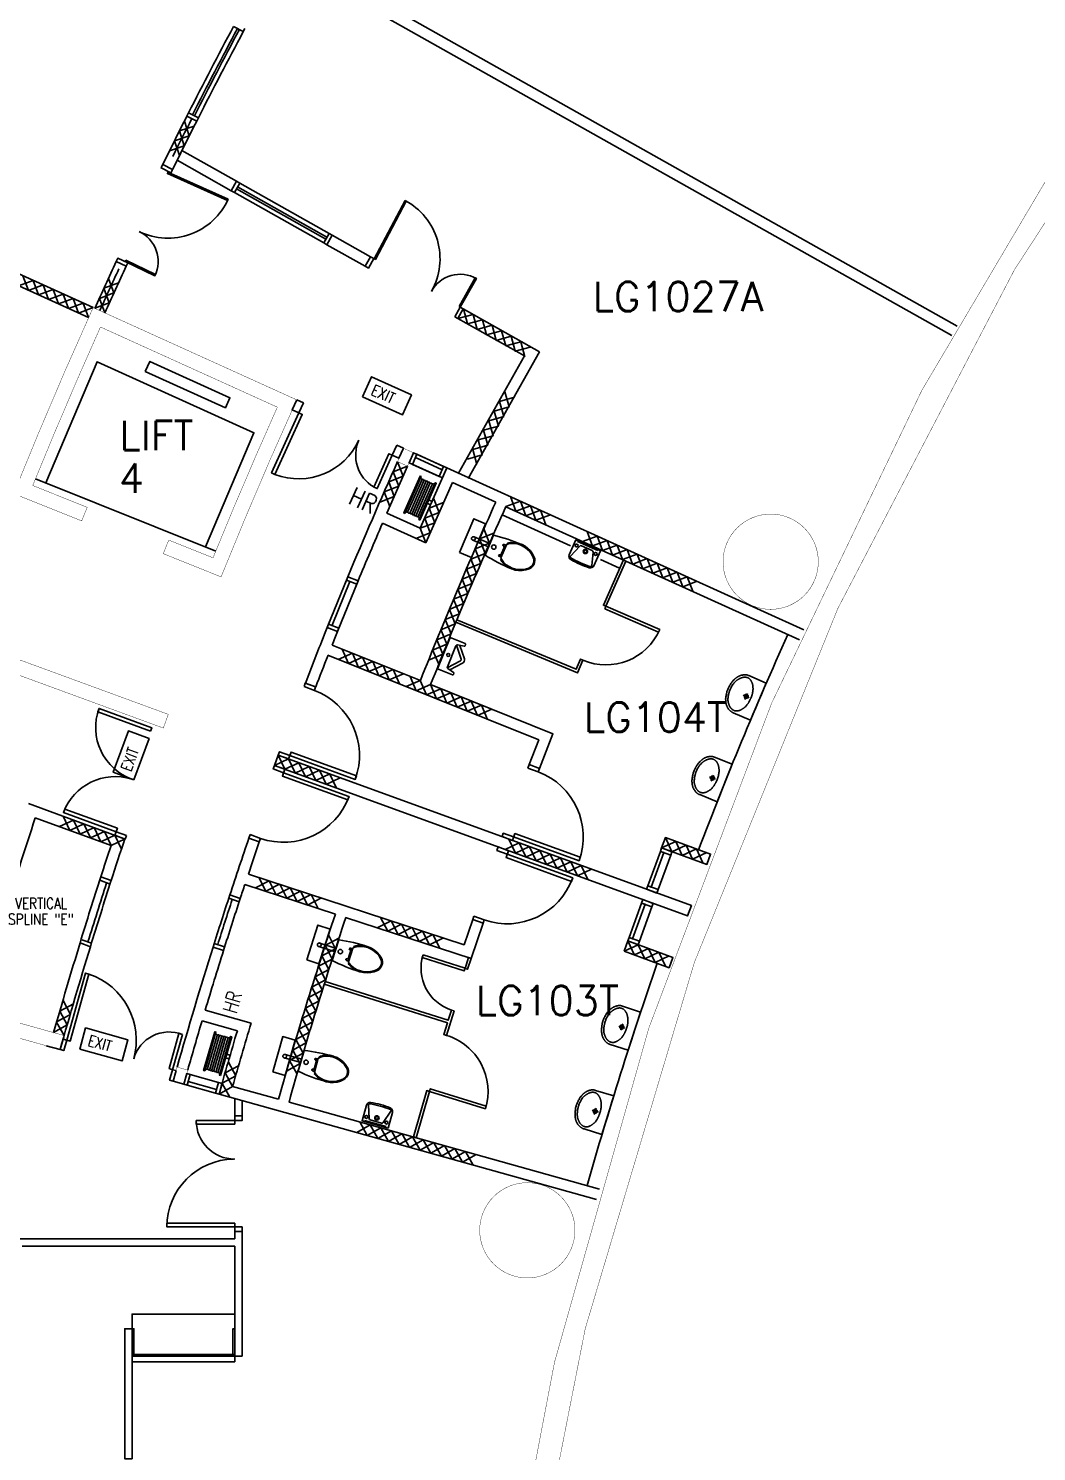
# Model space of a CAD drawing. Extents: x -163000 to 184253, y -124935 to 90032.
# Drawn here: x -60614 to -46858, y -77101 to -57681 of the extents above; entities that cross this region are included whole.
import ezdxf

# ---------------------------------------------------------------- set-up
doc = ezdxf.new("R2010")
doc.units = 0
doc.header["$LTSCALE"] = 1000
doc.header["$MEASUREMENT"] = 0
doc.linetypes.add('s4118a$0$HIDDEN', pattern=[0.375, 0.25, -0.125])
doc.layers.get('0').update_dxf_attribs({"linetype": 'CONTINUOUS'})
for name, color, linetype in [('s4118a$0$11', 7, 'CONTINUOUS'), ('s4118a$0$17', 14, 'CONTINUOUS'), ('s4118a$0$20', 7, 'CONTINUOUS'), ('s4118a$0$21', 7, 'CONTINUOUS'), ('s4118a$0$22', 7, 'CONTINUOUS'), ('s4118a$0$30', 2, 'CONTINUOUS'), ('s4118a$0$31', 7, 'CONTINUOUS'), ('s4118a$0$42', 7, 'CONTINUOUS'), ('s4118a$0$49', 7, 'CONTINUOUS'), ('s4118a$0$56', 7, 'CONTINUOUS'), ('s4118a$0$6', 7, 'CONTINUOUS'), ('s4118a$0$9', 7, 'CONTINUOUS'), ('s4118a$0$FURNITURE', 4, 'CONTINUOUS'), ('s4118a$0$Glazed', 2, 'CONTINUOUS'), ('s4118a$0$PLUMB', 1, 'CONTINUOUS'), ('s4118a$0$ROOM-NO', 4, 'CONTINUOUS')]:
    doc.layers.add(name, color=color, linetype=linetype)
doc.styles.add('s4118a$0$STANDARD', font='SIMPLEX')

# ---------------------------------------------------------------- blocks, each defined once
blk = doc.blocks.new('s4118a$0$WHB')
at = {"layer": 's4118a$0$49', "color": 2, "linetype": 'Continuous'}
for p, q in [((-0.3188, -0.1802), (-0.231, -0.1805)), ((-0.2751, -0.1357), (-0.2745, -0.2239))]:
    blk.add_line(p, q, dxfattribs=at)
blk.add_lwpolyline([(-0.5501, -0.2568), (-0.5503, -0.0002), (0, 0), (-0.0001, -0.2579)], dxfattribs=at)
for points in [[(-0.2751, -0.1126, 0.005136), (-0.289406, -0.113238, 0.002728), (-0.3037, -0.1141, 0.003395), (-0.317411, -0.115074, 0.005832), (-0.3311, -0.1163, 0.014475), (-0.34213, -0.117787, 0.004886), (-0.3531, -0.1197, 0.012397), (-0.365759, -0.122337, 0.008442), (-0.3783, -0.1255, 0.018113), (-0.39449, -0.130499, 0.01631), (-0.4103, -0.1366, 0.011451), (-0.421995, -0.141783, 0.029859), (-0.4332, -0.1479, 0.00363), (-0.441458, -0.153213, 0.007029), (-0.4496, -0.1587, 0.00148), (-0.457246, -0.164036, 0.006932), (-0.4648, -0.1695, 0.012829), (-0.471016, -0.174408, 0.010331), (-0.477, -0.1796, 0.010983), (-0.482577, -0.184827, 0.02144), (-0.4878, -0.1904, 0.010175), (-0.492234, -0.195832, 0.005268), (-0.4965, -0.2014, 0.007024), (-0.500477, -0.206846, 0.00692), (-0.5043, -0.2124, 0.038658), (-0.50725, -0.217745, 0.016742), (-0.5096, -0.2234, 0.017261), (-0.513416, -0.234246, 0.033966), (-0.5161, -0.2454, 0.019341), (-0.516784, -0.250982, 0.013482), (-0.5171, -0.2566, 0.011677), (-0.51715, -0.262004, 0.016195), (-0.5169, -0.2674, 0.027118), (-0.51537, -0.27872, 0.028376), (-0.5126, -0.2898, 0.014977), (-0.510576, -0.295667, 0.015345), (-0.5082, -0.3014, 0.003093), (-0.505634, -0.307041, 0.011992), (-0.5029, -0.3126, 0.013238), (-0.499711, -0.318264, 0.006522), (-0.4963, -0.3238, 0.013001), (-0.492557, -0.329412, 0.015583), (-0.4885, -0.3348, 0.019822), (-0.483673, -0.340308, 0.012139), (-0.4785, -0.3455, 0.005089), (-0.47246, -0.351224, 0.014908), (-0.4662, -0.3567, 0.000209), (-0.459651, -0.362051, -0.000087), (-0.4531, -0.3674, -0.000251), (-0.4465, -0.3728, 0.000232), (-0.4399, -0.3782, 0.051635), (-0.430305, -0.384305, 0.00644), (-0.42, -0.3893, 0.022386), (-0.406333, -0.395149, 0.010233), (-0.3923, -0.4001, 0.014961), (-0.372547, -0.406032, 0.011819), (-0.3525, -0.4109, 0.015751), (-0.335618, -0.413997, 0.007697), (-0.3186, -0.4163, 0.011301), (-0.29684, -0.418502, 0.016309), (-0.275, -0.4195, 0.019271), (-0.252963, -0.418851, 0.012596), (-0.231, -0.4168, 0.010033), (-0.213924, -0.414495, 0.016204), (-0.197, -0.4113, 0.011225), (-0.176979, -0.406427, 0.02571), (-0.1574, -0.4001, 0.01129), (-0.144635, -0.394863, 0.017645), (-0.1322, -0.3889, 0.002827), (-0.122135, -0.383625, 0.025484), (-0.1124, -0.3778, 0.008121), (-0.104584, -0.372306, 0.012284), (-0.097, -0.3665, 0.003027), (-0.090396, -0.361114, 0.00675), (-0.0839, -0.3556, 0.006372), (-0.077755, -0.350102, 0.010567), (-0.0718, -0.3444, 0.012749), (-0.066751, -0.339084, 0.014584), (-0.062, -0.3335, 0.00763), (-0.057819, -0.328111, 0.007179), (-0.0538, -0.3226, 0.00715), (-0.050092, -0.31722, 0.012539), (-0.0466, -0.3117, 0.020029), (-0.043717, -0.306321, 0.004674), (-0.0411, -0.3008, 0.019086), (-0.038748, -0.295228, 0.016715), (-0.0368, -0.2895, 0.026454), (-0.034118, -0.278714, 0.031532), (-0.0327, -0.2677, 0.016809), (-0.032551, -0.262251, 0.010579), (-0.0327, -0.2568, 0.01194), (-0.033086, -0.251183, 0.017437), (-0.0338, -0.2456, 0.036108), (-0.036529, -0.234523, 0.020653), (-0.0405, -0.2238, 0.017447), (-0.043075, -0.218053, 0.032261), (-0.0462, -0.2126, 0.005948), (-0.049906, -0.207182, 0.011698), (-0.0538, -0.2019, 0.005119), (-0.058241, -0.196302, 0.005522), (-0.0628, -0.1908, 0.010604), (-0.067664, -0.185322, 0.005221), (-0.0727, -0.18, 0.017739), (-0.07859, -0.174327, 0.011136), (-0.0848, -0.169, 0.020214), (-0.092426, -0.163259, 0.010974), (-0.1004, -0.158, 0.012367), (-0.109657, -0.152491, 0.004735), (-0.1191, -0.1473, 0.012171), (-0.130486, -0.141516, 0.008226), (-0.1421, -0.1362, 0.016831), (-0.156831, -0.130258, 0.025949), (-0.172, -0.1256, 0.005961), (-0.184673, -0.12263, 0.003488), (-0.1974, -0.1199, 0.001291), (-0.208172, -0.117643, 0.013206), (-0.219, -0.1157, 0.0204), (-0.232717, -0.114309, 0.004432), (-0.2465, -0.1136, 0.002848), (-0.260796, -0.112986, 0.005118), (-0.2751, -0.1126)], [(-0.5501, -0.2568, 0.000316), (-0.549867, -0.267746, 0.038176), (-0.5488, -0.2786, 0.015068), (-0.546364, -0.289694, 0.018069), (-0.5432, -0.3006, 0.012503), (-0.539241, -0.311863, 0.032485), (-0.5343, -0.3227, 0.006329), (-0.527902, -0.334088, 0.007117), (-0.5212, -0.3453, -0.001066), (-0.517649, -0.351243, 0.036564), (-0.5137, -0.3569, 0.014873), (-0.508847, -0.362337, 0.002921), (-0.5038, -0.3676, 0.002885), (-0.498308, -0.373259, 0.007604), (-0.4927, -0.3788, 0.021959), (-0.486197, -0.384421, 0.004309), (-0.4794, -0.3897, 0.009812), (-0.471799, -0.395367, 0.017953), (-0.4639, -0.4006, 0.013), (-0.453976, -0.406234, 0.000481), (-0.4439, -0.4116, 0.00672), (-0.433458, -0.417013, 0.004094), (-0.4229, -0.4222, 0.033549), (-0.406682, -0.428661, 0.024871), (-0.3898, -0.4332, 0.002222), (-0.365117, -0.438478, 0.000944), (-0.3404, -0.4436, 0.001339), (-0.329562, -0.44581, 0.004177), (-0.3187, -0.4479, 0.035045), (-0.296839, -0.450173, 0.014038), (-0.2748, -0.4503, 0.010987), (-0.252814, -0.449497, 0.013939), (-0.2309, -0.4476, 0.009582), (-0.21982, -0.446097, 0.008231), (-0.2088, -0.4442, 0.007962), (-0.183921, -0.439149, 0.01425), (-0.1593, -0.433, 0.020007), (-0.14379, -0.427925, 0.017571), (-0.1287, -0.4217, 0.002835), (-0.117055, -0.416393, 0.013957), (-0.1056, -0.4107, 0.005359), (-0.095632, -0.40525, 0.015137), (-0.0859, -0.3994, 0.008665), (-0.078089, -0.394157, 0.011844), (-0.0705, -0.3886, 0.005277), (-0.06393, -0.383494, 0.025858), (-0.0577, -0.378, 0.003693), (-0.052272, -0.372527, 0.001351), (-0.0469, -0.367, -0.000413), (-0.041874, -0.36187, 0.014805), (-0.037, -0.3566, 0.033094), (-0.03305, -0.351215, -0.004747), (-0.0294, -0.3456, 0.003258), (-0.022069, -0.334704, 0.004171), (-0.0149, -0.3237, 0.056145), (-0.009855, -0.313041, 0.013516), (-0.0063, -0.3017, 0.012534), (-0.003269, -0.290743, 0.026378), (-0.0011, -0.2796, 0.027222), (-0.000338, -0.268773, -0.002954), (-0.0001, -0.2579)]]:
    blk.add_lwpolyline(points, format="xyb", dxfattribs=at)
blk.add_circle((-0.27509, -0.180119), 0.027501, dxfattribs=at)
blk = doc.blocks.new('s4118a$0$HAT15')
at = {"layer": 's4118a$0$22', "color": 14, "linetype": 'Continuous'}
for p, q in [((0, 0), (0.15, 0.15)), ((0, 0.15), (0.15, 0))]:
    blk.add_line(p, q, dxfattribs=at)
blk = doc.blocks.new('s4118a$0$DB1600')
at = {"layer": 's4118a$0$30', "color": 5, "linetype": 'Continuous'}
for points in [[(0.1, 0.15), (0.15, 0.15), (0.15, 1.05), (0.1001, 1.05)], [(1.5, 0.15), (1.45, 0.15), (1.4499, 0.65), (1.5001, 0.6499)], [(0, 0), (0.1, -0.0001), (0.1, 0.15), (0, 0.15)], [(1.5, 0), (1.6, 0), (1.6, 0.15), (1.5, 0.15)]]:
    blk.add_lwpolyline(points, close=True, dxfattribs=at)
for centre, radius, start, end in [((0.100002, 0.149973), 0.900002, 359.999953, 86.820122), ((1.500005, 0.149972), 0.500001, 95.739122, 179.999947)]:
    blk.add_arc(centre, radius, start, end, dxfattribs=at)
blk = doc.blocks.new('s4118a$0$EXIT')
at = {"layer": 's4118a$0$56', "color": 1, "linetype": 'Continuous'}
blk.add_lwpolyline([(0, 0), (0.6, 0), (0.6, 0.3), (0, 0.3)], close=True, dxfattribs=at)
at = {"layer": 's4118a$0$56', "color": 1, "linetype": 'Continuous', "style": 's4118a$0$STANDARD', "width": 0.8}
blk.add_text('EXIT', height=0.15, rotation=0.00006, dxfattribs=at).set_placement((0.0816, 0.0747))
blk = doc.blocks.new('s4118a$0$HR')
at = {"layer": 's4118a$0$56', "color": 1, "linetype": 'Continuous'}
for p, q in [((-0.235, 0.2451), (0.235, 0.245)), ((-0.235, 0.215), (0.235, 0.215)), ((-0.235, 0.185), (0.235, 0.185)), ((-0.235, 0.155), (0.235, 0.1551)), ((-0.235, 0.125), (0.235, 0.125)), ((-0.235, 0.095), (0.235, 0.095))]:
    blk.add_line(p, q, dxfattribs=at)
for points in [[(-0.275, 0.275), (0.275, 0.275), (0.275, 0.29), (-0.275, 0.29)], [(-0.275, 0.05), (0.275, 0.05), (0.275, 0.065), (-0.275, 0.065)], [(-0.0251, 0.05), (0.025, 0.05), (0.025, 0), (-0.025, 0)]]:
    blk.add_lwpolyline(points, close=True, dxfattribs=at)
for centre, start, end in [((-0.235, 0.260001), 89.999961, 269.999961), ((-0.235, 0.230001), 89.999961, 269.999961), ((-0.235, 0.200001), 89.999961, 269.999961), ((0.235001, 0.260001), 269.999961, 89.999961), ((0.235001, 0.23), 269.999961, 89.999961), ((0.235001, 0.2), 269.999961, 89.999961), ((-0.235001, 0.140001), 89.999961, 269.999961), ((-0.235001, 0.11), 89.999961, 269.999961), ((-0.235001, 0.08), 89.999961, 269.999961), ((-0.235, 0.170001), 89.999961, 269.999961), ((0.235001, 0.17), 269.999961, 89.999961), ((0.235001, 0.14), 269.999961, 89.999961), ((0.235001, 0.11), 269.999961, 89.999961), ((0.235001, 0.08), 269.999961, 89.999961)]:
    blk.add_arc(centre, 0.015, start, end, dxfattribs=at)
blk = doc.blocks.new('s4118a$0$H600')
at = {"layer": 's4118a$0$22', "color": 14, "linetype": 'Continuous'}
for points in [[(0, 0), (0.15, 0.15), (0.3, 0), (0.45, 0.15), (0.6, 0)], [(0, 0.15), (0.15, 0), (0.3, 0.15), (0.45, 0), (0.6, 0.15)]]:
    blk.add_lwpolyline(points, dxfattribs=at)
blk = doc.blocks.new('s4118a$0$AP')
at = {"layer": 's4118a$0$30', "color": 14, "linetype": 'Continuous'}
blk.add_line((0.05, 0.05), (0.45, 0.0446), dxfattribs=at)
for points in [[(0, 0), (0.5, -0.0054), (0.5, 0.1446), (0, 0.15)], [(0.05, 0.0001), (0.45, -0.0053), (0.4499, 0.1447), (0.05, 0.15)]]:
    blk.add_lwpolyline(points, close=True, dxfattribs=at)
blk = doc.blocks.new('s4118a$0$H1200')
at = {"layer": 's4118a$0$22', "color": 14, "linetype": 'Continuous'}
for points in [[(0, 0), (0.15, 0.15), (0.3, 0), (0.45, 0.15), (0.6, 0), (0.75, 0.15), (0.9, 0), (1.05, 0.15), (1.2, 0)], [(0, 0.15), (0.15, 0), (0.3, 0.15), (0.45, 0), (0.6, 0.15), (0.75, 0), (0.9, 0.15), (1.05, 0), (1.2, 0.15)]]:
    blk.add_lwpolyline(points, dxfattribs=at)
blk = doc.blocks.new('s4118a$0$LAP7')
at = {"layer": 's4118a$0$PLUMB'}
blk.add_line((-153, -13), (153, -13), dxfattribs=at)
for points in [[(139, -274, -0.05824), (-139, -274, -0.380532), (-184, -224), (-184, 0), (184, 0), (184, -224, -0.380532)], [(-148, -252, 0.061726), (148, -252, 0.476306), (160, -233), (100, -57, 0.320394), (81, -43), (-81, -43, 0.320394), (-100, -57), (-160, -233, 0.476306)]]:
    blk.add_lwpolyline(points, format="xyb", close=True, dxfattribs=at)
for centre, radius in [((-142, -67), 20), ((0, -93), 30), ((0, -93), 20), ((142, -67), 20)]:
    blk.add_circle(centre, radius, dxfattribs=at)
blk = doc.blocks.new('s4118a$0$WC-1')
at = {"layer": 's4118a$0$49', "color": 14, "linetype": 's4118a$0$HIDDEN'}
for p, q in [((-234, 25), (0, 25)), ((-234, -25), (0, -25))]:
    blk.add_line(p, q, dxfattribs=at)
at = {"layer": 's4118a$0$49', "color": 14, "linetype": 'Continuous'}
for p, q in [((214, 76), (199, 76)), ((199, -76), (199, 76)), ((214, -76), (199, -76))]:
    blk.add_line(p, q, dxfattribs=at)
blk.add_lwpolyline([(-334, -250), (-159, -250), (-159, 250), (-334, 250)], close=True, dxfattribs=at)
for points in [[(406, 180, 0.045439), (0, 147), (0, -147, 0.045439), (406, -180, -0.205215)], [(199, 64), (184, 64, -1), (184, 88), (214, 88)], [(223, -106), (223, -123, 0.064397), (267, -151, 0.312063), (629, -87, 0.200897), (665, 0, 0.200897), (629, 87, 0.312063), (267, 151, 0.064397), (223, 123), (223, 106)], [(199, -64), (184, -64, 1), (184, -88), (214, -88)]]:
    blk.add_lwpolyline(points, format="xyb", dxfattribs=at)
blk.add_lwpolyline([(653, 0, 0.200897), (620, 78, 0.312063), (272, 139, 0.096006), (214, 97), (214, -97, 0.096006), (272, -139, 0.312063), (620, -78, 0.200897)], format="xyb", close=True, dxfattribs=at)
blk.add_circle((68, 0), 30, dxfattribs=at)
at = {"layer": 's4118a$0$49', "color": 14, "linetype": 's4118a$0$HIDDEN'}
blk.add_ellipse((-234, 0), major_axis=(-21.9, 12), ratio=1, start_param=2.070462, end_param=8.353647, dxfattribs=at)
blk = doc.blocks.new('s4118a$0$UP1')
at = {"layer": 's4118a$0$PLUMB'}
for points in [[(174, -130, 0.355245), (154, -114), (-154, -114, 0.355245), (-174, -130), (-193, -221, -0.355529), (-202, -229), (-220, -229, -0.414214), (-230, -219), (-230, 0), (230, 0), (230, -219, -0.414214), (220, -229), (202, -229, -0.355529), (193, -221), (174, -130)], [(-181, -163), (-32, -288, 0.364844), (32, -288), (181, -163)], [(-166, -118), (-13, -248, 0.364844), (13, -248), (166, -118)]]:
    blk.add_lwpolyline(points, format="xyb", dxfattribs=at)
blk.add_circle((0, -64), 20.5, dxfattribs=at)
blk = doc.blocks.new('s4118a')
for p, q in [((-57683, -57724), (-57816, -57653)), ((-57660, -57680), (-57683, -57724)), ((-58430, -58833), (-58452, -58877)), ((-58296, -58901), (-58430, -58833)), ((-58319, -58945), (-58452, -58877)), ((-58296, -58901), (-58319, -58945)), ((-57775, -59766), (-57848, -59896)), ((-57731, -59790), (-57805, -59921)), ((-57775, -59766), (-57731, -59790)), ((-57848, -59896), (-57805, -59921)), ((-56511, -60477), (-56585, -60608)), ((-56468, -60501), (-56541, -60632)), ((-56468, -60501), (-56511, -60477)), ((-56541, -60632), (-56585, -60608)), ((-54797, -61615), (-54725, -61483)), ((-54681, -61507), (-54755, -61638)), ((-54725, -61483), (-54681, -61507)), ((-54755, -61638), (-54797, -61615))]:
    blk.add_line(p, q)
at = {"color": 1}
for p, q in [((-56511, -60477), (-57731, -59790)), ((-56585, -60608), (-57805, -59921)), ((-56555, -60555), (-57775, -59869)), ((-56541, -60529), (-57761, -59842))]:
    blk.add_line(p, q, dxfattribs=at)
blk.add_lwpolyline([(-58670, -59649), (-58805, -59583, -0.000188), (-58783, -59539, -0.000188)], format="xyb")
for points in [[(-57890, -60012), (-57898, -60030), (-58719, -59662), (-58711, -59643)], [(-55476, -60028), (-55458, -60037), (-55880, -60832), (-55898, -60823)], [(-59416, -60862), (-59395, -60816), (-59259, -60879), (-59280, -60925)], [(-59285, -60843), (-58880, -61037), (-58888, -61056), (-59294, -60861)], [(-56020, -60926), (-55945, -60796), (-55901, -60821), (-55976, -60951)], [(-54739, -61475), (-54518, -61083), (-54501, -61093), (-54722, -61485)]]:
    blk.add_lwpolyline(points, close=True)
at = {"color": 1, "linetype": 'Continuous'}
for radius, start, end in [(65530, 151.91878, 153.08137), (65470, 151.91878, 153.08137), (65440, 151.91888, 153.08127), (65380, 151.91888, 153.08127)]:
    blk.add_arc((0, -88500), radius, start, end, dxfattribs=at)
for centre, radius, start, end in [((0, -88500), 65380, 153.77157, 153.81471), ((-58711, -59643), 900, 244.3088, 335.8286), ((-55898, -60823), 900, 330.5166, 62.0363), ((-59294, -60861), 450, 334.3896, 65.0443), ((-54722, -61485), 450, 60.5974, 151.252)]:
    blk.add_arc(centre, radius, start, end)
at = {"layer": 's4118a$0$11', "color": 1, "linetype": 'Continuous'}
for p, q in [((-57072, -56604), (-47943, -61742)), ((-57145, -56735), (-48016, -61873)), ((-58521, -59346), (-57775, -59766)), ((-58587, -59480), (-57848, -59896)), ((-56468, -60501), (-55945, -60796)), ((-56541, -60632), (-56020, -60926)), ((-55945, -60796), (-56020, -60926)), ((-54681, -61507), (-54753, -61639)), ((-54681, -61507), (-53640, -62093)), ((-54753, -61639), (-53845, -62150)), ((-54615, -63824), (-53640, -62093)), ((-54745, -63750), (-53845, -62150))]:
    blk.add_line(p, q, dxfattribs=at)
at = {"layer": 's4118a$0$11', "color": 14, "linetype": 'Continuous'}
for p, q in [((-60518, -63825), (-58059, -64812)), ((-54828, -63877), (-55192, -64700)), ((-54238, -64145), (-54828, -63877)), ((-50093, -66022), (-54100, -64207)), ((-55192, -64700), (-55783, -64432)), ((-56255, -65163), (-56116, -65220)), ((-56537, -65854), (-56398, -65911)), ((-55266, -66579), (-56472, -66096)), ((-56836, -66615), (-56696, -66666)), ((-60614, -68258), (-59295, -68742)), ((-59488, -68831), (-60521, -68452)), ((-57606, -68730), (-57465, -68781)), ((-59501, -69357), (-59642, -69306)), ((-59486, -69310), (-59627, -69258)), ((-57724, -69552), (-57866, -69506)), ((-56426, -69767), (-57661, -69363)), ((-57738, -69598), (-57881, -69551)), ((-59770, -70212), (-59910, -70160)), ((-59755, -70164), (-59887, -70116)), ((-57952, -70263), (-58094, -70216)), ((-57937, -70215), (-58080, -70168)), ((-58245, -71223), (-57764, -71358)), ((-58202, -71079), (-57576, -71254)), ((-60373, -71563), (-60182, -71616)), ((-60373, -71563), (-60182, -71616)), ((-60373, -71563), (-60182, -71616)), ((-58639, -72048), (-58495, -72088)), ((-52862, -73663), (-58013, -72223)), ((-57203, -72293), (-57828, -72119)), ((-57059, -72334), (-52822, -73519))]:
    blk.add_line(p, q, dxfattribs=at)
at = {"layer": 's4118a$0$11', "color": 14, "linetype": 'Continuous', "const_width": 5}
for points in [[(-59732, -61490, 0.010528), (-60816, -64029, 0.010528)], [(-59631, -61753, 0.009005), (-60556, -63918, 0.009005)], [(-57218, -62849, 0.008915), (-58096, -64905, 0.008915)], [(-56954, -62749, 0.010508), (-57986, -65165, 0.010508)]]:
    blk.add_lwpolyline(points, format="xyb", dxfattribs=at)
for points in [[(-56954, -62749), (-59732, -61490)], [(-57218, -62849), (-59632, -61755)], [(-60816, -64029), (-59888, -64401), (-59813, -64216), (-60556, -63918)], [(-58096, -64905), (-58700, -64663), (-58775, -64848), (-57986, -65165)], [(-64408, -65164), (-58774, -67228), (-58706, -67041), (-64480, -64925)], [(-65906, -69808), (-61331, -71088), (-61282, -71101), (-60128, -71424), (-60182, -71616), (-66104, -69960)]]:
    blk.add_lwpolyline(points, dxfattribs=at)
for points in [[(-55496, -63410), (-55359, -63472), (-55442, -63654), (-55578, -63592)], [(-58641, -72047), (-58495, -72088), (-58441, -71895), (-58587, -71855)]]:
    blk.add_lwpolyline(points, close=True, dxfattribs=at)
at = {"layer": 's4118a$0$11', "color": 14, "linetype": 'Continuous'}
for points in [[(-50032, -65886), (-54904, -63678), (-55268, -64501), (-55724, -64295), (-55441, -63654)], [(-55127, -66635), (-53457, -67306), (-53640, -67778), (-53783, -67727), (-53652, -67389), (-56527, -66235)], [(-57614, -69220), (-54669, -70184), (-54552, -69841), (-54411, -69892), (-54573, -70373), (-56286, -69813)]]:
    blk.add_lwpolyline(points, dxfattribs=at)
for points in [[(-57257, -67739), (-51619, -69791), (-51568, -69650), (-57206, -67598)], [(-51974, -68864), (-51357, -69089), (-51306, -68948), (-51922, -68723)], [(-52487, -70274), (-51872, -70498), (-51821, -70357), (-52435, -70133)]]:
    blk.add_lwpolyline(points, close=True, dxfattribs=at)
for centre, radius, start, end in [((1, -88499), 60904, 155.86124, 157.47043), ((1, -88499), 59455, 155.81871, 158.36615), ((1, -88499), 59305, 155.81901, 158.36615), ((1, -88499), 60754, 156.66333, 157.46963), ((1, -88499), 60904, 158.1723, 158.94227), ((1, -88499), 60754, 158.17329, 158.36103), ((1, -88499), 60754, 158.50245, 158.93921), ((0, -88500), 63755, 161.67247, 164.1503), ((0, -88500), 60904, 161.05773, 161.82789), ((0, -88500), 60754, 161.06024, 161.49773), ((0, -88500), 59455, 161.63407, 164.18172), ((0, -88500), 59305, 161.63407, 164.18131), ((66, -88527), 62725, 162.97327, 164.13861), ((66, -88527), 62576, 162.98062, 164.32115), ((0, -88500), 60904, 162.52969, 164.13946), ((0, -88500), 60754, 163.47854, 164.13883), ((0, -88500), 60104, 163.32573, 164.18591), ((0, -88500), 60254, 163.47114, 164.32707)]:
    blk.add_arc(centre, radius, start, end, dxfattribs=at)
at = {"layer": 's4118a$0$17'}
for p, q in [((-57800, -72282), (-57800, -72614)), ((-57700, -72520), (-57700, -72310)), ((-57800, -72520), (-57700, -72520)), ((-57800, -74100), (-57700, -74100)), ((-57800, -75800), (-57700, -75800))]:
    blk.add_line(p, q, dxfattribs=at)
at = {"layer": 's4118a$0$17', "linetype": 'Continuous'}
for p, q in [((-57800, -72354), (-57800, -72614)), ((-57800, -72503), (-57800, -72563)), ((-57800, -72503), (-57800, -72563)), ((-57700, -72503), (-57700, -72563)), ((-57800, -74200), (-57800, -74100)), ((-57700, -75800), (-57700, -74100)), ((-57800, -74200), (-60800, -74200)), ((-57800, -74300), (-60700, -74300)), ((-57800, -75800), (-57800, -74300))]:
    blk.add_line(p, q, dxfattribs=at)
at = {"layer": 's4118a$0$17'}
blk.add_lwpolyline([(-59200, -75425), (-59300, -75425), (-59300, -77200), (-59200, -77200)], close=True, dxfattribs=at)
at = {"layer": 's4118a$0$20', "color": 14, "linetype": 'Continuous'}
for p, q in [((-58648, -59605), (-58783, -59539)), ((-62601, -60190), (-59732, -61490)), ((-59794, -61627), (-62663, -60327)), ((-59280, -60925), (-59416, -60862))]:
    blk.add_line(p, q, dxfattribs=at)
at = {"layer": 's4118a$0$20', "color": 6, "linetype": 'Continuous'}
blk.add_line((-59280, -60925), (-59416, -60862), dxfattribs=at)
at = {"layer": 's4118a$0$20', "color": 14, "linetype": 'Continuous'}
for radius, start, end in [(65530, 153.12509, 153.77157), (65380, 153.12509, 153.77157), (65530, 155.05409, 155.66857), (65380, 155.05409, 155.66857)]:
    blk.add_arc((0, -88500), radius, start, end, dxfattribs=at)
at = {"layer": 's4118a$0$22', "color": 14, "linetype": 'Continuous'}
for p, q in [((-58353, -59014), (-58555, -59080)), ((-58421, -59148), (-58487, -58946)), ((-58421, -59147), (-58622, -59215)), ((-58555, -59416), (-58622, -59215)), ((-58488, -59282), (-58555, -59080)), ((-58488, -59282), (-58689, -59349)), ((-59585, -61227), (-59386, -61153)), ((-59522, -61091), (-59449, -61290)), ((-59647, -61364), (-59449, -61290)), ((-59647, -61364), (-59573, -61562)), ((-59585, -61227), (-59511, -61426)), ((-59709, -61500), (-59511, -61426)), ((-54460, -64646), (-54263, -64570)), ((-54460, -64646), (-54383, -64844)), ((-54400, -64509), (-54323, -64707)), ((-54579, -64921), (-54382, -64844)), ((-54520, -64784), (-54323, -64707)), ((-54520, -64783), (-54442, -64981)), ((-54639, -65058), (-54442, -64981)), ((-54638, -65057), (-54560, -65255)), ((-54579, -64920), (-54501, -65118)), ((-54697, -65196), (-54501, -65118)), ((-54697, -65195), (-54618, -65393)), ((-54814, -65471), (-54618, -65392)), ((-54756, -65334), (-54560, -65255)), ((-54756, -65333), (-54676, -65530)), ((-54872, -65609), (-54676, -65530)), ((-54871, -65609), (-54791, -65806)), ((-54814, -65471), (-54734, -65668)), ((-54986, -65886), (-54791, -65805)), ((-54929, -65748), (-54734, -65667)), ((-54929, -65747), (-54848, -65944)), ((-55043, -66024), (-54848, -65943)), ((-55043, -66023), (-54961, -66220)), ((-54986, -65885), (-54904, -66082)), ((-55155, -66302), (-54960, -66219)), ((-55099, -66163), (-54904, -66081)), ((-55099, -66162), (-55016, -66358)), ((-56566, -70194), (-56377, -70097)), ((-56520, -70051), (-56424, -70239)), ((-56612, -70336), (-56423, -70239)), ((-56566, -70193), (-56469, -70381)), ((-56658, -70479), (-56469, -70381)), ((-56658, -70478), (-56560, -70665)), ((-56612, -70336), (-56515, -70523)), ((-56748, -70764), (-56560, -70665)), ((-56703, -70621), (-56514, -70523)), ((-56703, -70621), (-56604, -70808)), ((-56792, -70907), (-56604, -70807)), ((-56748, -70763), (-56649, -70950)), ((-60187, -71092), (-59999, -70992)), ((-60143, -70948), (-60043, -71136)), ((-56836, -71050), (-56649, -70950)), ((-56836, -71049), (-56736, -71236)), ((-56792, -70906), (-56693, -71093)), ((-60231, -71236), (-60043, -71136)), ((-60187, -71093), (-60087, -71279)), ((-56924, -71336), (-56736, -71235)), ((-56880, -71193), (-56693, -71092)), ((-56880, -71192), (-56780, -71378)), ((-56966, -71480), (-56780, -71378)), ((-56923, -71335), (-56823, -71521)), ((-57009, -71623), (-56822, -71521)), ((-57009, -71622), (-56907, -71808)), ((-56966, -71479), (-56865, -71664)), ((-57928, -71931), (-57740, -71831)), ((-57928, -71931), (-57740, -71831)), ((-57884, -71788), (-57785, -71975)), ((-57884, -71788), (-57785, -71975)), ((-57093, -71910), (-56907, -71807)), ((-57052, -71766), (-56865, -71664)), ((-57051, -71766), (-56949, -71951)), ((-57972, -72075), (-57785, -71975)), ((-57972, -72075), (-57785, -71975)), ((-57928, -71932), (-57828, -72119)), ((-57928, -71932), (-57828, -72119))]:
    blk.add_line(p, q, dxfattribs=at)
for points in [[(-60750, -61194), (-60552, -61119), (-60477, -61318), (-60279, -61243), (-60204, -61441), (-60005, -61367), (-59931, -61565), (-59732, -61490)], [(-60689, -61057), (-60614, -61256), (-60415, -61181), (-60341, -61379), (-60142, -61305), (-60067, -61503), (-59869, -61428), (-59794, -61627)], [(-54679, -61509), (-54623, -61713), (-54418, -61658), (-54363, -61862), (-54158, -61807), (-54102, -62011), (-53897, -61956), (-53842, -62160)], [(-54753, -61639), (-54548, -61583), (-54493, -61788), (-54288, -61732), (-54232, -61937), (-54028, -61881), (-53972, -62086), (-53767, -62030)], [(-54625, -63557), (-54421, -63500), (-54479, -63295), (-54275, -63238), (-54333, -63034), (-54128, -62976), (-54186, -62772), (-53982, -62714)], [(-54494, -63630), (-54552, -63426), (-54348, -63369), (-54406, -63164), (-54202, -63107), (-54259, -62903), (-54055, -62845), (-54113, -62641)]]:
    blk.add_lwpolyline(points, dxfattribs=at)
for start, end in [(153.12509, 153.62914), (155.11906, 155.66857)]:
    blk.add_arc((0, -88500), 65455, start, end, dxfattribs=at)
at = {"layer": 's4118a$0$30', "color": 14, "linetype": 'Continuous'}
for p, q in [((-56255, -65163), (-56537, -65854)), ((-56274, -65209), (-56518, -65808)), ((-56228, -65228), (-56472, -65826)), ((-56398, -65911), (-56116, -65220)), ((-56135, -65266), (-56274, -65209)), ((-56116, -65220), (-56255, -65163)), ((-56379, -65864), (-56135, -65266)), ((-56518, -65808), (-56379, -65864)), ((-56537, -65854), (-56398, -65911)), ((-52021, -69432), (-51850, -68963)), ((-52106, -69668), (-52277, -70137)), ((-58406, -71957), (-58021, -72065))]:
    blk.add_line(p, q, dxfattribs=at)
at = {"layer": 's4118a$0$30'}
for p, q in [((-58647, -71890), (-58512, -71409)), ((-58750, -75800), (-58250, -75775)), ((-58750, -75775), (-58250, -75800))]:
    blk.add_line(p, q, dxfattribs=at)
at = {"layer": 's4118a$0$30', "color": 5, "linetype": 'Continuous'}
for p, q in [((-60141, -71472), (-60182, -71616)), ((-58641, -72047), (-58600, -71903))]:
    blk.add_line(p, q, dxfattribs=at)
at = {"layer": 's4118a$0$30', "color": 14, "linetype": 'Continuous'}
for points in [[(-56854, -66662), (-56837, -66615), (-56696, -66667), (-56713, -66714)], [(-58950, -67271), (-59668, -67008), (-59651, -66961), (-58932, -67224)], [(-53800, -67774), (-53783, -67727), (-53640, -67778), (-53658, -67826)], [(-59419, -68643), (-60137, -68380), (-60120, -68333), (-59401, -68596)], [(-59278, -68695), (-59419, -68643), (-59436, -68690), (-59295, -68742)], [(-57589, -68682), (-57606, -68730), (-57465, -68781), (-57448, -68734)], [(-52162, -69381), (-52115, -69398), (-51944, -68928), (-51991, -68911)], [(-51850, -68963), (-51991, -68911), (-51974, -68864), (-51833, -68916)], [(-52038, -69480), (-52179, -69428), (-52162, -69381), (-52021, -69432)], [(-52247, -69616), (-52200, -69633), (-52371, -70103), (-52418, -70086)], [(-52089, -69620), (-52230, -69569), (-52247, -69616), (-52106, -69668)], [(-54535, -69794), (-54552, -69841), (-54411, -69892), (-54394, -69846)], [(-52277, -70137), (-52418, -70086), (-52435, -70133), (-52294, -70184)], [(-58495, -72088), (-58447, -72102), (-58406, -71957), (-58454, -71944)], [(-58447, -72102), (-58062, -72209), (-58048, -72161), (-58433, -72053)], [(-58062, -72209), (-58013, -72223), (-57973, -72078), (-58021, -72065)], [(-58062, -72209), (-58013, -72223), (-57973, -72078), (-58021, -72065)]]:
    blk.add_lwpolyline(points, close=True, dxfattribs=at)
for points in [[(-57048, -67603), (-56155, -67928), (-56138, -67881), (-57031, -67556), (-57065, -67650), (-57206, -67598), (-57189, -67551), (-57048, -67603)], [(-57133, -67837), (-56241, -68162), (-56258, -68209), (-57150, -67884), (-57116, -67790), (-57257, -67739), (-57274, -67786), (-57133, -67837)], [(-53994, -68714), (-53101, -69039), (-53084, -68992), (-53977, -68667), (-54011, -68761), (-54152, -68710), (-54135, -68663), (-53994, -68714)], [(-54080, -68949), (-53187, -69274), (-53204, -69321), (-54097, -68996), (-54062, -68902), (-54204, -68851), (-54221, -68898), (-54080, -68949)]]:
    blk.add_lwpolyline(points, dxfattribs=at)
at = {"layer": 's4118a$0$30'}
for points in [[(-59789, -70586), (-59837, -70572), (-60093, -71486), (-60045, -71499)], [(-58512, -71409), (-58561, -71396), (-58695, -71876), (-58647, -71890)], [(-60093, -71486), (-60141, -71472), (-60182, -71616), (-60133, -71630)], [(-58600, -71903), (-58647, -71890), (-58688, -72034), (-58641, -72047)], [(-59200, -75775), (-57800, -75775), (-57800, -75800), (-59200, -75800)], [(-58750, -75775), (-58250, -75775), (-58250, -75800), (-58750, -75800)]]:
    blk.add_lwpolyline(points, close=True, dxfattribs=at)
at = {"layer": 's4118a$0$30', "color": 2, "linetype": 'Continuous'}
for points in [[(-57800, -72635), (-58325, -72635), (-58325, -72585), (-57800, -72585)], [(-57800, -74035), (-58725, -74035), (-58725, -73985), (-57800, -73985)]]:
    blk.add_lwpolyline(points, close=True, dxfattribs=at)
for points in [[(-57800, -72520), (-57800, -72585), (-57700, -72585), (-57700, -72520)], [(-57800, -74100), (-57800, -74035), (-57700, -74035), (-57700, -74100)]]:
    blk.add_lwpolyline(points, dxfattribs=at)
at = {"layer": 's4118a$0$30', "color": 14, "linetype": 'Continuous'}
for centre, radius, start, end in [((-57048, -67603), 950, 340, 69.341), ((-58947, -67219), 750, 159.8702, 251.1192), ((-59428, -68649), 759, 72.9327, 159.1891), ((-53994, -68714), 950, 339.998, 69.2618), ((-57133, -67837), 950, 250.659, 340), ((0, -88500), 62505, 161.57078, 162.12025), ((0, -88500), 62655, 161.70385, 162.11493), ((0, -88500), 62655, 162.11493, 162.97961), ((0, -88500), 62505, 162.11409, 162.987), ((-54080, -68949), 950, 250.659, 340), ((0, -88500), 62555, 162.16419, 162.93879), ((0, -88500), 60904, 161.82789, 162.52969), ((0, -88500), 60754, 161.63979, 161.82782), ((0, -88500), 60854, 161.8749, 162.48323), ((0, -88500), 60754, 161.82782, 162.53136), ((0, -88500), 60754, 162.53136, 163.33697)]:
    blk.add_arc(centre, radius, start, end, dxfattribs=at)
at = {"layer": 's4118a$0$30'}
for centre, radius, start, end in [((-60093, -71486), 950, 344.3586, 71.3574), ((-58695, -71876), 501, 68.6408, 164.4094)]:
    blk.add_arc(centre, radius, start, end, dxfattribs=at)
at = {"layer": 's4118a$0$31'}
blk.add_lwpolyline([(-57800, -75225), (-57800, -75875), (-58196, -75875), (-58196, -75875), (-58796, -75875), (-58796, -75875), (-59200, -75875), (-59200, -75225)], close=True, dxfattribs=at)
at = {"layer": 's4118a$0$42', "color": 14, "linetype": 'Continuous'}
blk.add_lwpolyline([(-60379, -63881), (-59678, -62228), (-57538, -63198), (-58198, -64757)], dxfattribs=at)
blk.add_lwpolyline([(-59020, -62362), (-57927, -62857), (-57865, -62720), (-58958, -62225)], close=True, dxfattribs=at)
at = {"layer": 's4118a$0$49', "color": 14, "linetype": 'Continuous'}
for p, q in [((-54152, -64320), (-53218, -64743)), ((-52547, -65048), (-52808, -64929))]:
    blk.add_line(p, q, dxfattribs=at)
for points in [[(-52461, -64949), (-52734, -65566), (-52768, -65551), (-52496, -64934)], [(-52749, -65601), (-52734, -65566), (-52000, -65884), (-52015, -65919)], [(-55229, -70324), (-55240, -70360), (-54669, -70542), (-54657, -70506)], [(-54573, -70373), (-54621, -70519), (-54657, -70507), (-54609, -70361)], [(-55325, -72819), (-55142, -72187), (-55179, -72176), (-55362, -72808)], [(-55142, -72187), (-55131, -72151), (-54367, -72387), (-54378, -72423)]]:
    blk.add_lwpolyline(points, close=True, dxfattribs=at)
for points in [[(-54768, -65749), (-53140, -66425), (-53082, -66287), (-53048, -66301), (-53120, -66475), (-54782, -65784)], [(-56578, -70723), (-54897, -71251), (-54947, -71411), (-54911, -71423), (-54806, -71089), (-54842, -71078), (-54885, -71215), (-56566, -70687)]]:
    blk.add_lwpolyline(points, dxfattribs=at)
for centre, radius, start, end in [((-52734, -65566), 800, 246.8974, 336.5437), ((-54657, -70506), 600, 162.3474, 252.2782), ((-55143, -72187), 800, 342.8762, 73.1187)]:
    blk.add_arc(centre, radius, start, end, dxfattribs=at)
at = {"layer": 's4118a$0$49', "color": 2, "linetype": 'Continuous'}
for start, end in [(155.8325, 159.1414), (160.8579, 164.1664)]:
    blk.add_arc((0, -88500), 55080, start, end, dxfattribs=at)
at = {"layer": 's4118a$0$6', "color": 14, "linetype": 'Continuous', "const_width": 5}
for points in [[(-49836, -64958, 1), (-51136, -64958, 1)], [(-53157, -74082, 1), (-54457, -74082, 1)]]:
    blk.add_lwpolyline(points, format="xyb", close=True, dxfattribs=at)
at = {"layer": 's4118a$0$9', "color": 14, "linetype": 'Continuous', "const_width": 5}
for points in [[(5651, -34188, 0.401783), (-54022, -80540, 0.401783)], [(-43254, -54681, 0.130253), (-54325, -80540, 0.130253)]]:
    blk.add_lwpolyline(points, format="xyb", dxfattribs=at)
at = {"layer": 's4118a$0$FURNITURE'}
for points in [[(-59200, -75775), (-59175, -75775), (-59175, -75425), (-59200, -75425)], [(-57800, -75775), (-57825, -75775), (-57825, -75425), (-57800, -75425)]]:
    blk.add_lwpolyline(points, close=True, dxfattribs=at)
at = {"layer": 's4118a$0$Glazed'}
for centre, radius, start, end in [((-57800, -72585), 525, 180, 270), ((-57800, -74035), 925, 90.94, 180)]:
    blk.add_arc(centre, radius, start, end, dxfattribs=at)
at = {"zscale": 1000}
for name, p, xscale, yscale, rotation in [('s4118a$0$EXIT', (-56058, -62707), 999.9959999999999, 999.9959999999999, 335.626417), ('s4118a$0$DB1600', (-56954, -62749), 999.9979999999999, -999.9979999999999, 335.62295), ('s4118a$0$AP', (-54904, -63678), 1000, 1000, 156.236947), ('s4118a$0$H600', (-55578, -63594), 1000, 1000, 246.236947), ('s4118a$0$HR', (-55116, -64158), 1000, 1000, 66.101606), ('s4118a$0$H600', (-53492, -64317), 1000, 1000, 155.63059), ('s4118a$0$H600', (-55192, -64700), 1000, 1000, 66.101606), ('s4118a$0$HAT15', (-53052, -64682), 1000, 1000, 335.625931), ('s4118a$0$HAT15', (-52916, -64743), 1000, 1000, 335.625931), ('s4118a$0$HAT15', (-52779, -64805), 1000, 1000, 335.625931), ('s4118a$0$HAT15', (-52643, -64867), 1000, 1000, 335.625931), ('s4118a$0$HAT15', (-52506, -64929), 1000, 1000, 335.625931), ('s4118a$0$HAT15', (-52369, -64991), 1000, 1000, 335.625931), ('s4118a$0$HAT15', (-52233, -65053), 1000, 1000, 335.625931), ('s4118a$0$HAT15', (-52096, -65115), 1000, 1000, 335.625931), ('s4118a$0$HAT15', (-51960, -65177), 1000, 1000, 335.625931), ('s4118a$0$HAT15', (-51823, -65239), 1000, 1000, 335.625931), ('s4118a$0$HAT15', (-51686, -65300), 1000, 1000, 335.625931), ('s4118a$0$HAT15', (-56388, -66291), 999.9979999999999, 999.9979999999999, 338.12799), ('s4118a$0$HAT15', (-56249, -66346), 999.9979999999999, 999.9979999999999, 338.12799), ('s4118a$0$HAT15', (-56110, -66402), 999.9979999999999, 999.9979999999999, 338.12799), ('s4118a$0$HAT15', (-55971, -66458), 999.9979999999999, 999.9979999999999, 338.12799), ('s4118a$0$HAT15', (-55831, -66514), 999.9979999999999, 999.9979999999999, 338.12799), ('s4118a$0$HAT15', (-55692, -66570), 999.9979999999999, 999.9979999999999, 338.12799), ('s4118a$0$H1200', (-55462, -66663), 1000, 1000, 338.107627), ('s4118a$0$WHB', (-50546, -66614), 999.9530000000001, -999.9530000000001, 66.874983), ('s4118a$0$EXIT', (-59175, -67934), 999.997, 999.997, 69.864807), ('s4118a$0$WHB', (-51011, -67722), 999.9540000000001, -999.9540000000001, 68.12496400000002), ('s4118a$0$HAT15', (-57257, -67739), 1000, 1000, 339.998931), ('s4118a$0$HAT15', (-57116, -67790), 1000, 1000, 339.998931), ('s4118a$0$HAT15', (-56975, -67842), 1000, 1000, 339.998931), ('s4118a$0$HAT15', (-56834, -67893), 1000, 1000, 339.998931), ('s4118a$0$HAT15', (-56693, -67944), 1000, 1000, 339.998931), ('s4118a$0$HAT15', (-56552, -67996), 1000, 1000, 339.998931), ('s4118a$0$HAT15', (-60191, -68573), 999.9979999999999, 999.9979999999999, 339.881014), ('s4118a$0$HAT15', (-60051, -68624), 999.9979999999999, 999.9979999999999, 339.881014), ('s4118a$0$HAT15', (-59910, -68676), 999.9979999999999, 999.9979999999999, 339.881014), ('s4118a$0$HAT15', (-59769, -68728), 999.9979999999999, 999.9979999999999, 339.881014), ('s4118a$0$HAT15', (-59628, -68779), 999.9979999999999, 999.9979999999999, 339.881014), ('s4118a$0$HAT15', (-59487, -68831), 999.9979999999999, 999.9979999999999, 339.881014), ('s4118a$0$HAT15', (-54109, -68885), 1000, 1000, 339.998931), ('s4118a$0$HAT15', (-51974, -68864), 999.9979999999999, 999.9979999999999, 340.000025), ('s4118a$0$HAT15', (-53968, -68936), 1000, 1000, 339.998931), ('s4118a$0$HAT15', (-53827, -68988), 1000, 1000, 339.998931), ('s4118a$0$HAT15', (-53686, -69039), 1000, 1000, 339.998931), ('s4118a$0$HAT15', (-51833, -68916), 999.9979999999999, 999.9979999999999, 340.000025), ('s4118a$0$HAT15', (-51692, -68967), 999.9979999999999, 999.9979999999999, 340.000025), ('s4118a$0$HAT15', (-51551, -69018), 999.9979999999999, 999.9979999999999, 340.000025), ('s4118a$0$HAT15', (-53545, -69090), 1000, 1000, 339.998931), ('s4118a$0$HAT15', (-53404, -69142), 1000, 1000, 339.998931), ('s4118a$0$HAT15', (-53263, -69193), 1000, 1000, 339.998931), ('s4118a$0$HAT15', (-53122, -69244), 1000, 1000, 339.998931), ('s4118a$0$HAT15', (-57518, -69409), 999.997, 999.997, 341.875876), ('s4118a$0$HAT15', (-57376, -69456), 999.997, 999.997, 341.875876), ('s4118a$0$HAT15', (-57233, -69503), 999.997, 999.997, 341.875876), ('s4118a$0$HAT15', (-57090, -69549), 999.997, 999.997, 341.875876), ('s4118a$0$HAT15', (-56948, -69596), 999.997, 999.997, 341.875876), ('s4118a$0$HAT15', (-56805, -69643), 999.997, 999.997, 341.875876), ('s4118a$0$HAT15', (-55855, -69954), 999.997, 999.997, 341.875876), ('s4118a$0$HAT15', (-55712, -70000), 999.997, 999.997, 341.875876), ('s4118a$0$HAT15', (-55570, -70047), 999.997, 999.997, 341.875876), ('s4118a$0$HAT15', (-55427, -70094), 999.997, 999.997, 341.875876), ('s4118a$0$HAT15', (-55284, -70141), 999.997, 999.997, 341.875876), ('s4118a$0$HAT15', (-55142, -70187), 999.997, 999.997, 341.875876), ('s4118a$0$HAT15', (-52435, -70133), 999.9979999999999, -999.9979999999999, 340.000025), ('s4118a$0$HAT15', (-52294, -70184), 999.9979999999999, -999.9979999999999, 340.000025), ('s4118a$0$HAT15', (-52153, -70236), 999.9979999999999, -999.9979999999999, 340.000025), ('s4118a$0$HAT15', (-52012, -70287), 999.9979999999999, -999.9979999999999, 340.000025), ('s4118a$0$WHB', (-52261, -71103), 999.9590000000001, -999.9590000000001, 71.874875), ('s4118a$0$HAT15', (-60272, -71384), 999.9979999999999, 999.9979999999999, 344.37506), ('s4118a$0$EXIT', (-59915, -71609), 999.997, 999.997, 344.418819), ('s4118a$0$HR', (-57869, -71718), 999.997, 999.997, 73.90075399999999), ('s4118a$0$HAT15', (-58013, -72223), 999.9979999999999, 999.9979999999999, 344.37506), ('s4118a$0$HAT15', (-58013, -72223), 999.9979999999999, 999.9979999999999, 344.37506), ('s4118a$0$WHB', (-52628, -72247), 999.9549999999999, -999.9549999999999, 73.124826), ('s4118a$0$HAT15', (-56135, -72748), 999.9979999999999, 999.9979999999999, 344.37506), ('s4118a$0$HAT15', (-55991, -72788), 999.9979999999999, 999.9979999999999, 344.37506), ('s4118a$0$HAT15', (-55846, -72829), 999.9979999999999, 999.9979999999999, 344.37506), ('s4118a$0$HAT15', (-55702, -72869), 999.9979999999999, 999.9979999999999, 344.37506), ('s4118a$0$HAT15', (-55557, -72910), 999.9979999999999, 999.9979999999999, 344.37506), ('s4118a$0$HAT15', (-55413, -72950), 999.9979999999999, 999.9979999999999, 344.37506), ('s4118a$0$HAT15', (-55268, -72990), 999.9979999999999, 999.9979999999999, 344.37506), ('s4118a$0$HAT15', (-55124, -73031), 999.9979999999999, 999.9979999999999, 344.37506), ('s4118a$0$HAT15', (-54979, -73071), 999.9979999999999, 999.9979999999999, 344.37506), ('s4118a$0$HAT15', (-54835, -73112), 999.9979999999999, 999.9979999999999, 344.37506), ('s4118a$0$HAT15', (-54690, -73152), 999.9979999999999, 999.9979999999999, 344.37506)]:
    blk.add_blockref(name, p, dxfattribs=dict(at, xscale=xscale, yscale=yscale, rotation=rotation))
for name, p, rotation in [('s4118a$0$WC-1', (-54327, -64732), 337.1914406902161), ('s4118a$0$LAP7', (-52977, -64733), 336.0219317603466), ('s4118a$0$UP1', (-54945, -66206), 67.73780499938393), ('s4118a$0$WC-1', (-56423, -70258), 342.0818369480626), ('s4118a$0$WC-1', (-56892, -71770), 344.1813140000024), ('s4118a$0$LAP7', (-55885, -72638), 164.2506725206053)]:
    blk.add_blockref(name, p, dxfattribs=dict(rotation=rotation))
at = {"layer": 's4118a$0$21', "color": 2, "linetype": 'Continuous', "style": 's4118a$0$STANDARD', "width": 0.8}
for s, p in [('VERTICAL', (-60796, -69695)), ('SPLINE "E"', (-60893, -69911))]:
    blk.add_text(s, height=150, dxfattribs=at).set_placement(p)
at = {"layer": 's4118a$0$56', "color": 1, "linetype": 'Continuous', "style": 's4118a$0$STANDARD', "width": 0.8}
blk.add_text('HR', height=250, rotation=335.6264, dxfattribs=at).set_placement((-56265, -64160))
at = {"layer": 's4118a$0$56', "color": 14, "linetype": 'Continuous', "style": 's4118a$0$STANDARD', "width": 0.8}
blk.add_text('HR', height=200, rotation=73.8049, dxfattribs=at).set_placement((-57778, -71135))
at = {"layer": 's4118a$0$ROOM-NO', "style": 's4118a$0$STANDARD'}
for s, p in [('LG1027A ', (-52915, -61540)), ('LIFT', (-59373, -63436)), ('4', (-59382, -64019)), ('LG104T', (-53034, -67279)), ('LG103T', (-54511, -71148))]:
    blk.add_text(s, height=400, dxfattribs=at).set_placement(p)

msp = doc.modelspace()

# ---------------------------------------------------------------- block references
msp.add_blockref('s4118a', (0, 0))

doc.saveas('drawing.dxf')
